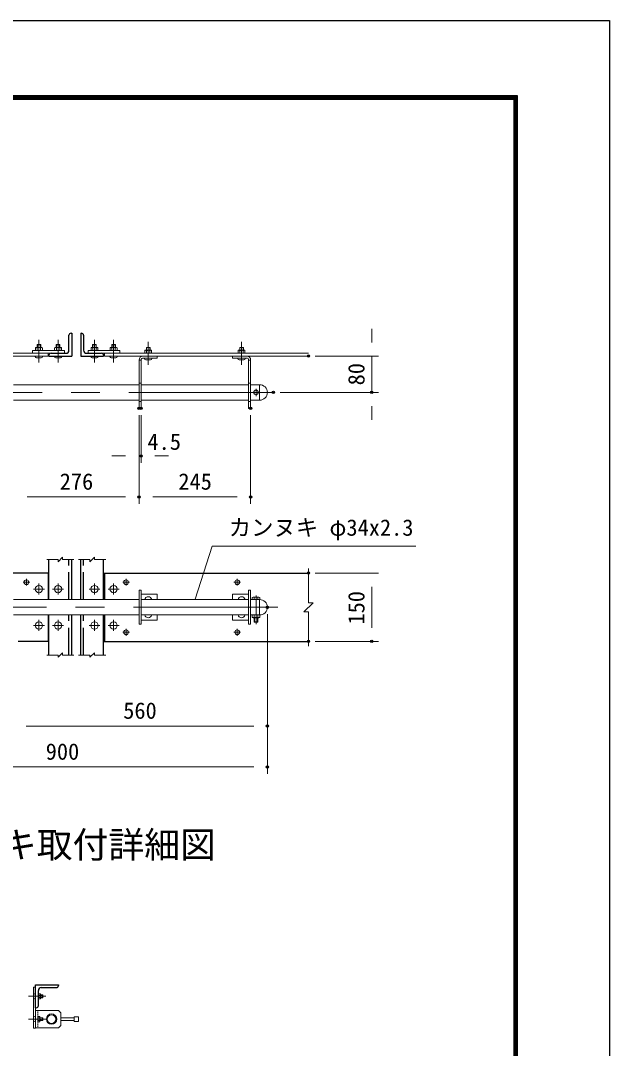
# Model space of a CAD drawing. Units: millimetres, scale not verified, with parts at other scales. Extents: x -6300 to 6300, y -4455 to 4455.
# Drawn here: x 3713 to 6300, y -61 to 4455 of the extents above; entities that cross this region are included whole.
import ezdxf
from ezdxf.enums import TextEntityAlignment as Align

# ---------------------------------------------------------------- set-up
doc = ezdxf.new("R2010")
doc.units = ezdxf.units.MM
doc.header["$LTSCALE"] = 20
doc.header["$PDMODE"] = 32
doc.header["$PDSIZE"] = 10
for name, pattern in [('DASHED', [7.5, 6, -1.5]), ('USER1', [50.8, 31.75, -6.35, 6.35, -6.35]), ('USER3', [0.375, 0.25, -0.125])]:
    doc.linetypes.add(name, pattern=pattern)
for name, color, linetype, lineweight in [('0-0_D-TTL-TXT', 7, 'Continuous', 25), ('0-1_D-STR1', 1, 'Continuous', 25), ('0-2_D-BMK', 2, 'USER1', 13), ('0-6_D-STR3', 3, 'Continuous', 13), ('0-7_D-STR-DIM', 7, 'Continuous', 13), ('0-9_Defpoints', 8, 'Continuous', 25), ('0-A_D-STR-TXT', 7, 'Continuous', 13), ('0-C_D-TTL', 7, 'Continuous', 25)]:
    doc.layers.add(name, color=color, linetype=linetype, lineweight=lineweight)
doc.styles.add('ＭＳ ゴシック', font='')
doc.styles.get('ＭＳ ゴシック').set_extended_font_data('MS Gothic')

msp = doc.modelspace()

# ---------------------------------------------------------------- linework, layer by layer
at = {"layer": '0-1_D-STR1'}
for p, q in [((3926.09, 3006.05), (3926.09, 3072.05)), ((3935.09, 3081.05), (3938.09, 3081.05)), ((3938.09, 3081.05), (3938.09, 2981.05)), ((3978.09, 3081.05), (3978.09, 2981.05)), ((3978.09, 3081.05), (3981.09, 3081.05)), ((3990.09, 3072.05), (3990.09, 3006.05)), ((3838.09, 2981.05), (3838.09, 2984.05)), ((3838.09, 2981.05), (3938.09, 2981.05)), ((3847.09, 2993.05), (3913.09, 2993.05)), ((3978.09, 2981.05), (4078.09, 2981.05)), ((4003.09, 2993.05), (4069.09, 2993.05)), ((4078.09, 2984.05), (4078.09, 2981.05)), ((3838.09, 1911.15), (3838.09, 2087.15)), ((3938.09, 1911.15), (3938.09, 2087.15)), ((3978.09, 1911.15), (3978.09, 2087.15)), ((4078.09, 1911.15), (4078.09, 2087.15)), ((3838.09, 2027.15), (2938.09, 2027.15)), ((3834.09, 2027.15), (3834.09, 1911.15)), ((4078.09, 2027.15), (4978.09, 2027.15)), ((4082.09, 2027.15), (4082.09, 1911.15)), ((3834.09, 1843.15), (3834.09, 1727.15)), ((3838.09, 1667.15), (3838.09, 1843.15)), ((3938.09, 1667.15), (3938.09, 1843.15)), ((3978.09, 1667.15), (3978.09, 1843.15)), ((4078.09, 1667.15), (4078.09, 1843.15)), ((4082.09, 1843.15), (4082.09, 1727.15)), ((3838.09, 1727.15), (3702.59, 1727.15)), ((4078.09, 1727.15), (4978.09, 1727.15)), ((3779.61, 117.73), (3779.61, 217.73)), ((3779.61, 217.73), (3879.61, 217.73)), ((3791.61, 126.73), (3791.61, 192.73)), ((3804.61, 205.73), (3870.61, 205.73)), ((3879.61, 217.73), (3879.61, 214.73)), ((3779.61, 117.73), (3782.61, 117.73))]:
    msp.add_line(p, q, dxfattribs=at)
at = {"layer": '0-1_D-STR1', "linetype": 'DASHED'}
for p, q in [((3926.09, 1911.15), (3926.09, 2087.15)), ((3990.09, 1911.15), (3990.09, 2087.15)), ((3926.09, 1667.15), (3926.09, 1843.15)), ((3990.09, 1667.15), (3990.09, 1843.15))]:
    msp.add_line(p, q, dxfattribs=at)
at = {"layer": '0-1_D-STR1'}
for centre, radius, start, end in [((3935.09, 3072.05), 9, 90, 180), ((3981.09, 3072.05), 9, 0, 90), ((3847.09, 2984.05), 9, 90, 180), ((3913.09, 3006.05), 13, 270, 0), ((4003.09, 3006.05), 13, 180, 270), ((4069.09, 2984.05), 9, 0, 90), ((3804.61, 192.73), 13, 90, 180), ((3870.61, 214.73), 9, 270, 0), ((3782.61, 126.73), 9, 270, 0)]:
    msp.add_arc(centre, radius, start, end, dxfattribs=at)
at = {"layer": '0-2_D-BMK'}
for p, q in [((3794.09, 2951.87), (3794.09, 3051.87)), ((3878.09, 2951.87), (3878.09, 3051.87)), ((4038.09, 2951.87), (4038.09, 3051.87)), ((4122.09, 2951.87), (4122.09, 3051.87)), ((4274.09, 2942.87), (4274.09, 3042.87)), ((4684.09, 2942.87), (4684.09, 3042.87)), ((4823.99, 2821.05), (2983.99, 2821.05)), ((4747.59, 2804.75), (4747.59, 2837.2)), ((3739.09, 2002.03), (3739.09, 1972.27)), ((4177.09, 2002.03), (4177.09, 1972.27)), ((4665.09, 2002.03), (4665.09, 1972.27)), ((3724.21, 1987.15), (3753.97, 1987.15)), ((3818.09, 1957.15), (3770.09, 1957.15)), ((3794.09, 1981.15), (3794.09, 1933.15)), ((3902.09, 1957.15), (3854.09, 1957.15)), ((3878.09, 1981.15), (3878.09, 1933.15)), ((4062.09, 1957.15), (4014.09, 1957.15)), ((4038.09, 1981.15), (4038.09, 1933.15)), ((4146.09, 1957.15), (4098.09, 1957.15)), ((4122.09, 1981.15), (4122.09, 1933.15)), ((4191.97, 1987.15), (4162.21, 1987.15)), ((4679.97, 1987.15), (4650.21, 1987.15)), ((4747.59, 1928.64), (4747.59, 1802.84)), ((4843.99, 1877.15), (2983.99, 1877.15)), ((3794.09, 1821.15), (3794.09, 1773.15)), ((3878.09, 1821.15), (3878.09, 1773.15)), ((4038.09, 1821.15), (4038.09, 1773.15)), ((4122.09, 1821.15), (4122.09, 1773.15)), ((3818.09, 1797.15), (3770.09, 1797.15)), ((3902.09, 1797.15), (3854.09, 1797.15)), ((4062.09, 1797.15), (4014.09, 1797.15)), ((4146.09, 1797.15), (4098.09, 1797.15)), ((4191.97, 1767.15), (4162.21, 1767.15)), ((4177.09, 1782.03), (4177.09, 1752.27)), ((4679.97, 1767.15), (4650.21, 1767.15)), ((4665.09, 1782.03), (4665.09, 1752.27)), ((3823.98, 167.73), (3748.5, 167.73)), ((3823.98, 67.73), (3748.5, 67.73))]:
    msp.add_line(p, q, dxfattribs=at)
at = {"layer": '0-6_D-STR3'}
for p, q in [((3786.09, 3030.05), (3787.09, 3031.05)), ((3786.09, 3018.05), (3786.09, 3030.05)), ((3786.09, 3030.05), (3802.09, 3030.05)), ((3787.09, 3018.05), (3787.09, 3031.05)), ((3787.09, 3031.05), (3801.09, 3031.05)), ((3801.09, 3018.05), (3801.09, 3031.05)), ((3801.09, 3031.05), (3802.09, 3030.05)), ((3802.09, 3018.05), (3802.09, 3030.05)), ((3870.09, 3030.05), (3871.09, 3031.05)), ((3870.09, 3018.05), (3870.09, 3030.05)), ((3870.09, 3030.05), (3886.09, 3030.05)), ((3871.09, 3018.05), (3871.09, 3031.05)), ((3871.09, 3031.05), (3885.09, 3031.05)), ((3885.09, 3018.05), (3885.09, 3031.05)), ((3885.09, 3031.05), (3886.09, 3030.05)), ((3886.09, 3018.05), (3886.09, 3030.05)), ((4031.09, 3031.05), (4030.09, 3030.05)), ((4030.09, 3018.05), (4030.09, 3030.05)), ((4046.09, 3030.05), (4030.09, 3030.05)), ((4031.09, 3018.05), (4031.09, 3031.05)), ((4045.09, 3031.05), (4031.09, 3031.05)), ((4045.09, 3018.05), (4045.09, 3031.05)), ((4046.09, 3030.05), (4045.09, 3031.05)), ((4046.09, 3018.05), (4046.09, 3030.05)), ((4115.09, 3031.05), (4114.09, 3030.05)), ((4114.09, 3018.05), (4114.09, 3030.05)), ((4130.09, 3030.05), (4114.09, 3030.05)), ((4115.09, 3018.05), (4115.09, 3031.05)), ((4129.09, 3031.05), (4115.09, 3031.05)), ((4129.09, 3018.05), (4129.09, 3031.05)), ((4130.09, 3030.05), (4129.09, 3031.05)), ((4130.09, 3018.05), (4130.09, 3030.05)), ((3906.09, 2993.05), (2938.09, 2993.05)), ((3834.09, 2981.05), (2938.09, 2981.05)), ((3778.09, 2979.05), (3778.09, 2981.05)), ((3781.1, 3018.05), (3779.09, 3016.89)), ((3779.09, 3016.89), (3779.09, 3005.05)), ((3807.08, 3018.05), (3781.1, 3018.05)), ((3786.61, 3016.89), (3786.61, 3005.05)), ((3801.57, 3016.89), (3801.57, 3005.05)), ((3807.08, 3018.05), (3809.09, 3016.89)), ((3809.09, 3016.89), (3809.09, 3005.05)), ((3810.09, 2979.05), (3810.09, 2981.05)), ((3834.09, 2981.05), (3834.09, 2993.05)), ((3862.09, 2979.05), (3862.09, 2981.05)), ((3865.1, 3018.05), (3863.09, 3016.89)), ((3863.09, 3016.89), (3863.09, 3005.05)), ((3891.08, 3018.05), (3865.1, 3018.05)), ((3870.61, 3016.89), (3870.61, 3005.05)), ((3885.57, 3016.89), (3885.57, 3005.05)), ((3891.08, 3018.05), (3893.09, 3016.89)), ((3893.09, 3016.89), (3893.09, 3005.05)), ((3894.09, 2979.05), (3894.09, 2981.05)), ((4978.09, 2993.05), (4010.09, 2993.05)), ((4022.09, 2979.05), (4022.09, 2981.05)), ((4025.1, 3018.05), (4023.09, 3016.89)), ((4023.09, 3016.89), (4023.09, 3005.05)), ((4025.1, 3018.05), (4051.08, 3018.05)), ((4030.61, 3016.89), (4030.61, 3005.05)), ((4045.57, 3016.89), (4045.57, 3005.05)), ((4051.08, 3018.05), (4053.09, 3016.89)), ((4053.09, 3016.89), (4053.09, 3005.05)), ((4054.09, 2979.05), (4054.09, 2981.05)), ((4082.09, 2981.05), (4082.09, 2993.05)), ((4082.09, 2981.05), (4978.09, 2981.05)), ((4106.09, 2979.05), (4106.09, 2981.05)), ((4109.1, 3018.05), (4107.09, 3016.89)), ((4107.09, 3016.89), (4107.09, 3005.05)), ((4109.1, 3018.05), (4135.08, 3018.05)), ((4114.61, 3016.89), (4114.61, 3005.05)), ((4129.57, 3016.89), (4129.57, 3005.05)), ((4135.08, 3018.05), (4137.09, 3016.89)), ((4137.09, 3016.89), (4137.09, 3005.05)), ((4138.09, 2979.05), (4138.09, 2981.05)), ((4150.09, 3005.05), (4150.09, 2993.05)), ((4261.1, 3006.05), (4259.09, 3004.89)), ((4259.09, 3004.89), (4259.09, 2993.05)), ((4287.08, 3006.05), (4261.1, 3006.05)), ((4266.09, 3018.05), (4267.09, 3019.05)), ((4266.09, 3006.05), (4266.09, 3018.05)), ((4266.09, 3018.05), (4282.09, 3018.05)), ((4266.61, 3004.89), (4266.61, 2993.05)), ((4267.09, 3006.05), (4267.09, 3019.05)), ((4267.09, 3019.05), (4281.09, 3019.05)), ((4281.09, 3006.05), (4281.09, 3019.05)), ((4281.09, 3019.05), (4282.09, 3018.05)), ((4281.57, 3004.89), (4281.57, 2993.05)), ((4282.09, 3006.05), (4282.09, 3018.05)), ((4287.08, 3006.05), (4289.09, 3004.89)), ((4289.09, 3004.89), (4289.09, 2993.05)), ((4314.09, 2972.05), (4314.09, 2981.05)), ((4644.09, 2972.05), (4644.09, 2981.05)), ((4671.1, 3006.05), (4669.09, 3004.89)), ((4669.09, 3004.89), (4669.09, 2993.05)), ((4697.08, 3006.05), (4671.1, 3006.05)), ((4676.09, 3018.05), (4677.09, 3019.05)), ((4676.09, 3006.05), (4676.09, 3018.05)), ((4676.09, 3018.05), (4692.09, 3018.05)), ((4676.61, 3004.89), (4676.61, 2993.05)), ((4677.09, 3006.05), (4677.09, 3019.05)), ((4677.09, 3019.05), (4691.09, 3019.05)), ((4691.09, 3006.05), (4691.09, 3019.05)), ((4691.09, 3019.05), (4692.09, 3018.05)), ((4691.57, 3004.89), (4691.57, 2993.05)), ((4692.09, 3006.05), (4692.09, 3018.05)), ((4697.08, 3006.05), (4699.09, 3004.89)), ((4699.09, 3004.89), (4699.09, 2993.05)), ((3784.09, 2973.05), (3804.09, 2973.05)), ((3868.09, 2973.05), (3888.09, 2973.05)), ((4048.09, 2973.05), (4028.09, 2973.05)), ((4132.09, 2973.05), (4112.09, 2973.05)), ((4234.09, 2751.05), (4234.09, 2963.05)), ((4243.09, 2963.05), (4234.09, 2963.05)), ((4243.09, 2751.05), (4243.09, 2963.05)), ((4314.09, 2972.05), (4252.09, 2972.05)), ((4258.09, 2970.05), (4258.09, 2972.05)), ((4264.09, 2964.05), (4284.09, 2964.05)), ((4290.09, 2970.05), (4290.09, 2972.05)), ((4644.09, 2972.05), (4706.09, 2972.05)), ((4668.09, 2970.05), (4668.09, 2972.05)), ((4674.09, 2964.05), (4694.09, 2964.05)), ((4700.09, 2970.05), (4700.09, 2972.05)), ((4715.09, 2963.05), (4724.09, 2963.05)), ((4715.09, 2751.05), (4715.09, 2963.05)), ((4724.09, 2751.05), (4724.09, 2963.05)), ((4234.09, 2855.05), (3682.09, 2855.05)), ((4715.09, 2855.05), (4243.09, 2855.05)), ((4763.59, 2855.05), (4724.09, 2855.05)), ((4763.59, 2855.05), (4763.59, 2787.05)), ((4234.09, 2787.05), (3682.09, 2787.05)), ((4715.09, 2787.05), (4243.09, 2787.05)), ((4763.59, 2787.05), (4724.09, 2787.05)), ((4243.09, 2751.05), (4234.09, 2751.05)), ((4715.09, 2751.05), (4724.09, 2751.05)), ((4234.09, 1952.15), (4234.09, 1802.15)), ((4234.09, 1952.15), (4243.09, 1952.15)), ((4243.09, 1952.15), (4243.09, 1802.15)), ((4715.09, 1952.15), (4715.09, 1802.15)), ((4724.09, 1952.15), (4715.09, 1952.15)), ((4724.09, 1952.15), (4724.09, 1802.15)), ((4234.09, 1911.15), (3682.09, 1911.15)), ((4243.09, 1934.15), (4314.09, 1934.15)), ((4715.09, 1911.15), (4243.09, 1911.15)), ((4314.09, 1934.15), (4314.09, 1911.15)), ((4644.09, 1934.15), (4644.09, 1911.15)), ((4715.09, 1934.15), (4644.09, 1934.15)), ((4763.59, 1911.15), (4724.09, 1911.15)), ((4731.39, 1920.55), (4731.39, 1911.15)), ((4759.72, 1922.15), (4735.19, 1922.15)), ((4739.59, 1920.55), (4739.59, 1911.15)), ((4755.59, 1920.55), (4755.59, 1911.15)), ((4763.59, 1911.15), (4763.59, 1843.15)), ((4763.79, 1920.55), (4763.79, 1911.15)), ((4234.09, 1843.15), (3682.09, 1843.15)), ((4715.09, 1843.15), (4243.09, 1843.15)), ((4243.09, 1820.15), (4314.09, 1820.15)), ((4314.09, 1843.15), (4314.09, 1820.15)), ((4644.09, 1843.15), (4644.09, 1820.15)), ((4715.09, 1820.15), (4644.09, 1820.15)), ((4763.59, 1843.15), (4724.09, 1843.15)), ((4731.39, 1843.15), (4731.39, 1831.75)), ((4763.79, 1831.75), (4731.39, 1831.75)), ((4760.46, 1830.15), (4735.29, 1830.15)), ((4739.59, 1843.15), (4739.59, 1831.75)), ((4739.59, 1830.15), (4739.59, 1812.75)), ((4755.59, 1812.75), (4739.59, 1812.75)), ((4741.19, 1811.15), (4739.59, 1812.75)), ((4741.19, 1830.15), (4741.19, 1811.15)), ((4753.99, 1811.15), (4741.19, 1811.15)), ((4753.99, 1830.15), (4753.99, 1811.15)), ((4753.99, 1811.15), (4755.59, 1812.75)), ((4755.59, 1843.15), (4755.59, 1831.75)), ((4755.59, 1830.15), (4755.59, 1812.75)), ((4763.79, 1843.15), (4763.79, 1831.75)), ((4234.09, 1802.15), (4243.09, 1802.15)), ((4724.09, 1802.15), (4715.09, 1802.15)), ((3779.61, 207.73), (3779.61, 27.73)), ((3770.61, 179.73), (3779.61, 175.66)), ((3770.61, 155.73), (3779.56, 159.73)), ((3800.71, 179.23), (3791.61, 179.23)), ((3800.71, 173.41), (3791.61, 173.41)), ((3800.71, 162.05), (3791.61, 162.05)), ((3800.71, 156.23), (3791.61, 156.23)), ((3801.61, 177.67), (3800.71, 179.23)), ((3801.61, 157.79), (3800.71, 156.23)), ((3801.61, 157.79), (3801.61, 177.67)), ((3809.61, 173.73), (3801.61, 173.73)), ((3810.61, 172.73), (3801.61, 172.73)), ((3810.61, 162.73), (3801.61, 162.73)), ((3809.61, 161.73), (3801.61, 161.73)), ((3809.61, 173.73), (3809.61, 161.73)), ((3809.61, 173.73), (3810.61, 172.73)), ((3810.61, 162.73), (3809.61, 161.73)), ((3810.61, 172.73), (3810.61, 162.73)), ((3779.61, 105.73), (3879.61, 105.73)), ((3879.61, 105.73), (3889.61, 95.73)), ((3889.61, 95.73), (3889.61, 39.73)), ((3770.61, 79.73), (3779.61, 75.66)), ((3770.61, 55.73), (3779.56, 59.73)), ((3871.81, 73.73), (3867.64, 73.73)), ((3867.64, 61.73), (3871.81, 61.73)), ((3948.61, 73.73), (3889.61, 73.73)), ((3889.61, 61.73), (3948.61, 61.73)), ((3948.61, 57.73), (3948.61, 77.73)), ((3948.61, 77.73), (3968.61, 77.73)), ((3948.61, 57.73), (3968.61, 57.73)), ((3968.61, 57.73), (3968.61, 77.73)), ((3779.61, 27.73), (3770.61, 27.73)), ((3879.61, 29.73), (3779.61, 29.73)), ((3879.61, 29.73), (3889.61, 39.73))]:
    msp.add_line(p, q, dxfattribs=at)
at = {"layer": '0-6_D-STR3', "linetype": 'DASHED'}
for p, q in [((4243.09, 2861.05), (4234.09, 2861.05)), ((4715.09, 2861.05), (4724.09, 2861.05)), ((4243.09, 2781.05), (4234.09, 2781.05)), ((4715.09, 2781.05), (4724.09, 2781.05))]:
    msp.add_line(p, q, dxfattribs=at)
at = {"layer": '0-6_D-STR3', "linetype": 'USER3'}
for p, q in [((3788.61, 105.73), (3788.61, 29.73)), ((3797.71, 79.23), (3788.61, 79.23)), ((3797.71, 73.41), (3788.61, 73.41)), ((3797.71, 62.05), (3788.61, 62.05)), ((3797.71, 56.23), (3788.61, 56.23)), ((3798.61, 77.67), (3797.71, 79.23)), ((3798.61, 57.79), (3797.71, 56.23)), ((3798.61, 57.79), (3798.61, 77.67)), ((3809.61, 73.73), (3798.61, 73.73)), ((3810.61, 72.73), (3798.61, 72.73)), ((3810.61, 62.73), (3798.61, 62.73)), ((3809.61, 61.73), (3798.61, 61.73)), ((3809.61, 73.73), (3809.61, 61.73)), ((3809.61, 73.73), (3810.61, 72.73)), ((3810.61, 62.73), (3809.61, 61.73)), ((3810.61, 72.73), (3810.61, 62.73))]:
    msp.add_line(p, q, dxfattribs=at)
at = {"layer": '0-6_D-STR3'}
for points in [[(3906.09, 2993.05), (3906.09, 3005.05), (3766.09, 3005.05), (3766.09, 2993.05)], [(4010.09, 2993.05), (4010.09, 3005.05), (4150.09, 3005.05)], [(3779.61, 207.73), (3770.61, 207.73), (3770.61, 27.73)]]:
    msp.add_lwpolyline(points, dxfattribs=at)
for centre, radius in [((4747.59, 2821.05), 10), ((3739.09, 1987.15), 10.5), ((4177.09, 1987.15), 10.5), ((4665.09, 1987.15), 10.5), ((3794.09, 1957.15), 16), ((3878.09, 1957.15), 16), ((4038.09, 1957.15), 16), ((4122.09, 1957.15), 16), ((3794.09, 1797.15), 16), ((3878.09, 1797.15), 16), ((4038.09, 1797.15), 16), ((4122.09, 1797.15), 16), ((4177.09, 1767.15), 10.5), ((4665.09, 1767.15), 10.5), ((3849.61, 67.73), 23), ((3849.61, 67.73), 19)]:
    msp.add_circle(centre, radius, dxfattribs=at)
for centre, radius, start, end in [((3780.38, 3001.01), 17.05, 68.57467, 87.55496), ((3794.09, 2993.4), 24.66, 72.33186, 107.66814), ((3807.8, 3001.01), 17.05, 92.44504, 111.42533), ((3864.38, 3001.01), 17.05, 68.57467, 87.55496), ((3878.09, 2993.4), 24.66, 72.33186, 107.66814), ((3891.8, 3001.01), 17.05, 92.44504, 111.42533), ((4024.38, 3001.01), 17.05, 68.57467, 87.55496), ((4038.09, 2993.4), 24.66, 72.33186, 107.66814), ((4051.8, 3001.01), 17.05, 92.44504, 111.42533), ((4108.38, 3001.01), 17.05, 68.57467, 87.55496), ((4122.09, 2993.4), 24.66, 72.33186, 107.66814), ((4135.8, 3001.01), 17.05, 92.44504, 111.42533), ((4252.09, 2963.05), 18, 90, 180), ((4260.38, 2989.01), 17.05, 68.57467, 87.55496), ((4274.09, 2981.4), 24.66, 72.33186, 107.66814), ((4287.8, 2989.01), 17.05, 92.44504, 111.42533), ((4670.38, 2989.01), 17.05, 68.57467, 87.55496), ((4684.09, 2981.4), 24.66, 72.33186, 107.66814), ((4697.8, 2989.01), 17.05, 92.44504, 111.42533), ((4706.09, 2963.05), 18, 0, 90), ((3784.09, 2979.05), 6, 180, 270), ((3804.09, 2979.05), 6, 270, 0), ((3868.09, 2979.05), 6, 180, 270), ((3888.09, 2979.05), 6, 270, 0), ((4028.09, 2979.05), 6, 180, 270), ((4048.09, 2979.05), 6, 270, 0), ((4112.09, 2979.05), 6, 180, 270), ((4132.09, 2979.05), 6, 270, 0), ((4252.09, 2963.05), 9, 90, 180), ((4264.09, 2970.05), 6, 180, 270), ((4284.09, 2970.05), 6, 270, 0), ((4674.09, 2970.05), 6, 180, 270), ((4694.09, 2970.05), 6, 270, 0), ((4706.09, 2963.05), 9, 0, 90), ((4763.59, 2821.05), 34, 270, 90), ((4274.09, 1907.15), 16, 14.47751, 165.52249), ((4684.09, 1907.15), 16, 14.47751, 165.52249), ((4735.49, 1916.13), 6.03, 47.18249, 132.81751), ((4747.59, 1901.35), 20.8, 67.38014, 112.61986), ((4759.69, 1916.1), 6.05, 47.363, 132.637), ((4763.59, 1877.15), 34, 270, 90), ((4274.09, 1847.15), 16, 194.47751, 345.52249), ((4684.09, 1847.15), 16, 194.47751, 345.52249), ((4735.49, 1836.19), 6.04, 227.28053, 312.71947), ((4747.59, 1850.95), 20.8, 247.38014, 292.61986), ((4759.69, 1836.02), 5.92, 226.1605, 313.8395), ((3791.78, 177.52), 9.83, 335.25869, 0.84603), ((3783.27, 167.73), 18.34, 341.96185, 18.03815), ((3791.78, 157.93), 9.83, 359.15397, 24.74131)]:
    msp.add_arc(centre, radius, start, end, dxfattribs=at)
at = {"layer": '0-6_D-STR3', "linetype": 'USER3'}
for centre, radius, start, end in [((3788.78, 77.52), 9.83, 335.25869, 0.84603), ((3780.27, 67.73), 18.34, 341.96185, 18.03815), ((3788.78, 57.93), 9.83, 359.15397, 24.74131)]:
    msp.add_arc(centre, radius, start, end, dxfattribs=at)
at = {"layer": '0-7_D-STR-DIM'}
for p, q in [((5255.88, 3041.05), (5255.88, 3101.05)), ((5008.09, 2981.05), (5285.88, 2981.05)), ((5255.88, 2981.05), (5255.88, 2821.05)), ((4853.99, 2821.05), (5285.88, 2821.05)), ((5255.88, 2761.05), (5255.88, 2701.05)), ((4234.09, 2721.05), (4234.09, 2331.87)), ((4234.09, 2721.05), (4234.09, 2331.87)), ((4234.09, 2721.05), (4234.09, 2511.87)), ((4243.09, 2721.05), (4243.09, 2511.87)), ((4724.09, 2721.05), (4724.09, 2331.87)), ((4174.09, 2541.87), (4114.09, 2541.87)), ((4234.09, 2541.87), (4243.09, 2541.87)), ((4303.09, 2541.87), (4363.09, 2541.87)), ((3742.09, 2361.87), (4174.09, 2361.87)), ((4294.09, 2361.87), (4664.09, 2361.87)), ((3828.09, 2087.15), (3878.09, 2087.15)), ((3878.09, 2077.15), (3898.09, 2097.15)), ((3878.09, 2077.15), (3878.09, 2087.15)), ((3898.09, 2087.15), (3898.09, 2097.15)), ((3898.09, 2087.15), (3948.09, 2087.15)), ((3968.09, 2087.15), (4018.09, 2087.15)), ((4018.09, 2077.15), (4038.09, 2097.15)), ((4018.09, 2077.15), (4018.09, 2087.15)), ((4038.09, 2087.15), (4038.09, 2097.15)), ((4038.09, 2087.15), (4088.09, 2087.15)), ((4978.09, 1897.15), (4978.09, 2048.12)), ((5008.09, 2027.15), (5285.88, 2027.15)), ((5255.88, 1967.15), (5255.88, 1787.15)), ((4958.09, 1857.15), (4998.09, 1897.15)), ((4978.09, 1897.15), (4998.09, 1897.15)), ((4958.09, 1857.15), (4978.09, 1857.15)), ((4978.09, 1706.18), (4978.09, 1857.15)), ((4797.59, 1847.15), (4797.59, 1325.36)), ((4797.59, 1847.15), (4797.59, 1145.36)), ((5008.09, 1727.15), (5285.88, 1727.15)), ((3878.09, 1657.15), (3898.09, 1677.15)), ((3898.09, 1667.15), (3898.09, 1677.15)), ((4018.09, 1657.15), (4038.09, 1677.15)), ((4038.09, 1667.15), (4038.09, 1677.15)), ((3828.09, 1667.15), (3878.09, 1667.15)), ((3878.09, 1657.15), (3878.09, 1667.15)), ((3898.09, 1667.15), (3948.09, 1667.15)), ((3968.09, 1667.15), (4018.09, 1667.15)), ((4018.09, 1657.15), (4018.09, 1667.15)), ((4038.09, 1667.15), (4088.09, 1667.15)), ((3737.59, 1355.36), (4737.59, 1355.36)), ((3057.59, 1175.36), (4737.59, 1175.36))]:
    msp.add_line(p, q, dxfattribs=at)
at = {"layer": '0-9_Defpoints'}
for p in [(4978.09, 2981.05), (4823.99, 2821.05), (5255.88, 2821.05), (4234.09, 2751.05), (4243.09, 2751.05), (4724.09, 2751.05), (4243.09, 2541.87), (4234.09, 2361.87), (4724.09, 2361.87), (4978.09, 2027.15), (4797.59, 1877.15), (4978.09, 1727.15), (5255.88, 1727.15), (4797.59, 1355.36), (4797.59, 1175.36)]:
    msp.add_point(p, dxfattribs=at)
at = {"layer": '0-A_D-STR-TXT'}
msp.add_lwpolyline([(5450.16, 2146.25), (4555.62, 2146.25), (4480.5, 1913.05)], dxfattribs=at)
at = {"layer": '0-C_D-TTL', "color": 2}
msp.add_lwpolyline([(-6300, 4455), (6300, 4455), (6300, -4455), (-6300, -4455)], close=True, dxfattribs=at)
at = {"layer": '0-C_D-TTL'}
for points in [[(-5895, 4125), (5895, 4125), (5895, -4125), (-5895, -4125)], [(-5891.25, 4121.25), (5891.25, 4121.25), (5891.25, -4121.25), (-5891.25, -4121.25)], [(-5887.5, 4117.5), (5887.5, 4117.5), (5887.5, -4117.5), (-5887.5, -4117.5)], [(-5883.75, 4113.75), (5883.75, 4113.75), (5883.75, -4113.75), (-5883.75, -4113.75)], [(-5880, 4110), (5880, 4110), (5880, -4110), (-5880, -4110)]]:
    msp.add_lwpolyline(points, close=True, dxfattribs=at)

# ---------------------------------------------------------------- texts
at = {"layer": '0-0_D-TTL-TXT', "style": 'ＭＳ ゴシック'}
msp.add_text('カンヌキ取付詳細図', height=115.4, dxfattribs=at).set_placement((3154.65, 741.31), align=Align.BOTTOM_LEFT)
at = {"layer": '0-7_D-STR-DIM', "style": 'ＭＳ ゴシック'}
for s, p in [('80', (5245.76, 2852.11)), ('150', (5245.76, 1801.18))]:
    msp.add_text(s, height=72.14, rotation=90, dxfattribs=at).set_placement(p, align=Align.BOTTOM_LEFT)
for s, p in [('4.5', (4270.82, 2547.09)), ('276', (3885.38, 2371.99)), ('245', (4406.56, 2371.99)), ('560', (4164.28, 1365.49)), ('900', (3823.9, 1185.49))]:
    msp.add_text(s, height=72.14, dxfattribs=at).set_placement(p, align=Align.BOTTOM_LEFT)
at = {"layer": '0-A_D-STR-TXT', "style": 'ＭＳ ゴシック'}
msp.add_text('カンヌキ φ34x2.3', height=72.14, dxfattribs=at).set_placement((4627.44, 2169.69), align=Align.BOTTOM_LEFT)

doc.saveas('drawing.dxf')
